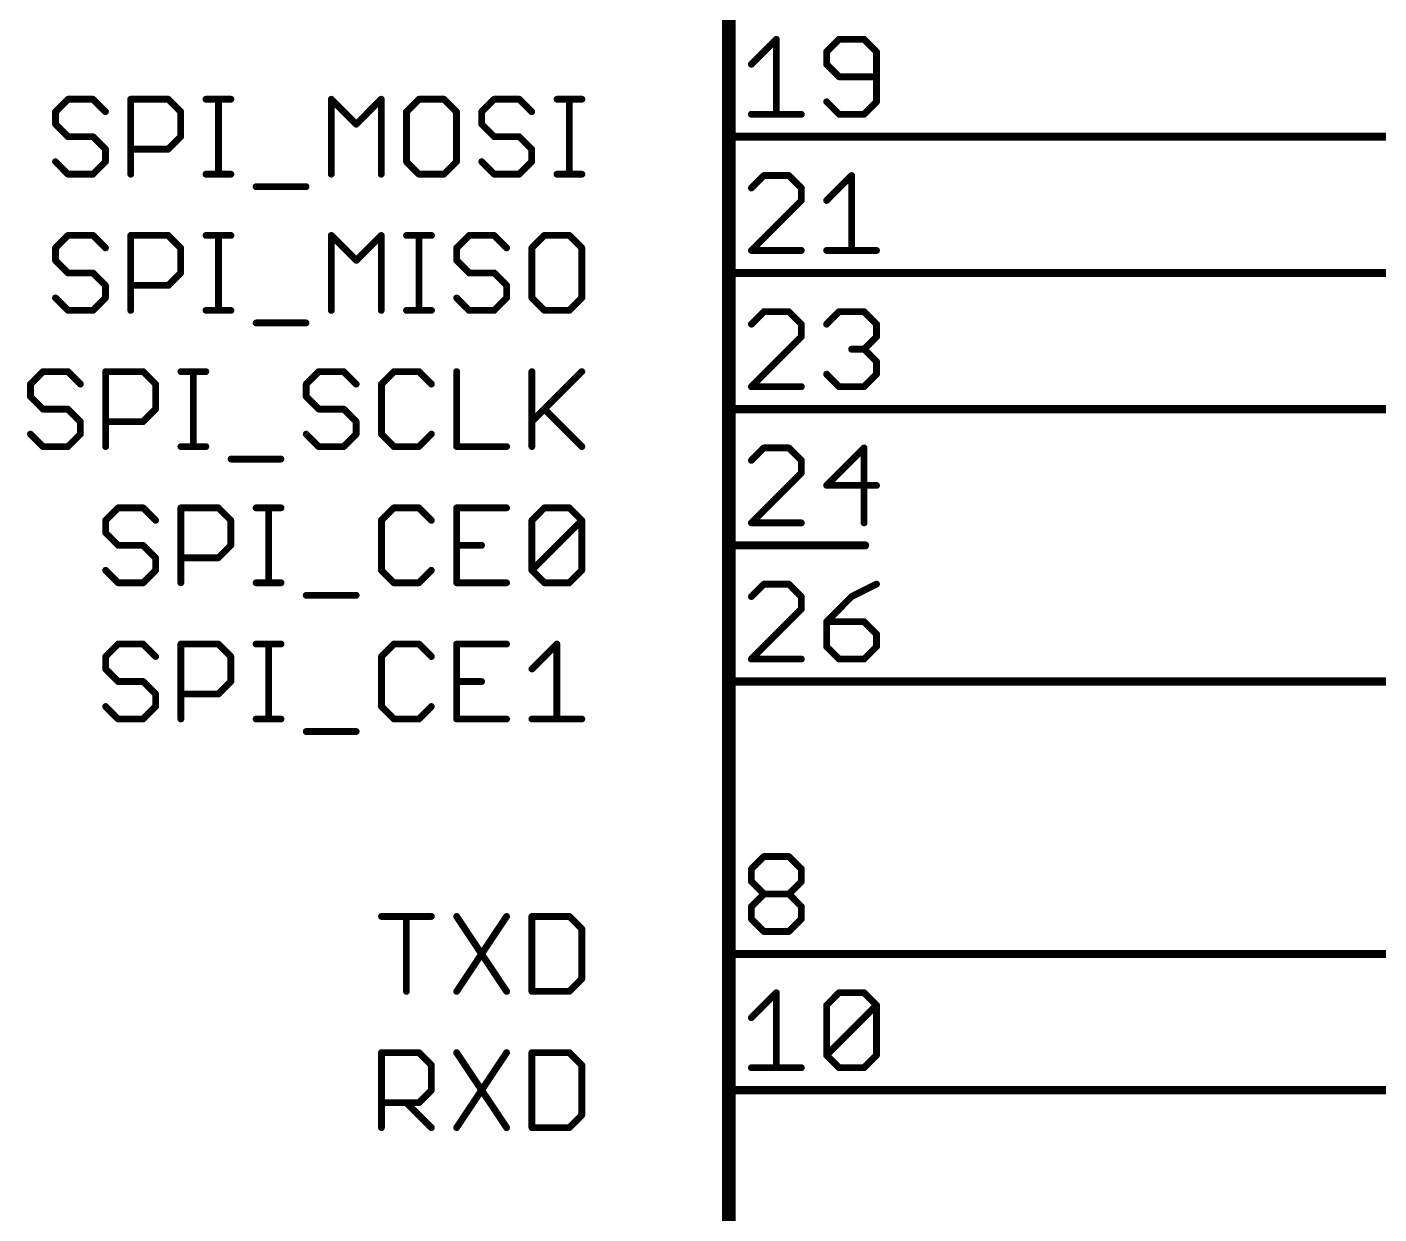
# Model space of a CAD drawing. Extents: x 2 to 137, y 1 to 177.
# Drawn here: x 73.26 to 98.49, y 134.85 to 156.99 of the extents above; entities that cross this region are included whole.
import ezdxf

# ---------------------------------------------------------------- set-up
doc = ezdxf.new("R2010")
doc.units = 0
for name, color, linetype in [('91', 94, 'CONTINUOUS'), ('94', 14, 'CONTINUOUS'), ('95', 250, 'CONTINUOUS')]:
    doc.layers.add(name, color=color, linetype=linetype)

msp = doc.modelspace()

# ---------------------------------------------------------------- linework, layer by layer
at = {"layer": '91', "const_width": 0.1524}
for points in [[(88.9, 154.94), (109.22, 154.94)], [(88.9, 152.4), (109.22, 152.4)], [(88.9, 149.86), (109.22, 149.86)], [(88.9, 144.78), (106.68, 144.78)], [(88.9, 139.7), (109.22, 139.7)], [(88.9, 137.16), (114.3, 137.16)]]:
    msp.add_lwpolyline(points, dxfattribs=at)
at = {"layer": '91', "const_width": 0.0762}
for points in [[(88.9, 154.9781, 1), (88.9, 154.9019)], [(88.9, 152.4381, 1), (88.9, 152.3619)], [(88.9, 149.8981, 1), (88.9, 149.8219)], [(88.9, 144.8181, 1), (88.9, 144.7419)], [(88.9, 139.7381, 1), (88.9, 139.6619)], [(88.9, 137.1981, 1), (88.9, 137.1219)]]:
    msp.add_lwpolyline(points, format="xyb", dxfattribs=at)
at = {"layer": '94'}
for points, const_width in [([(86.36, 165.1), (86.36, 101.6)], 0.254), ([(88.9, 154.94), (86.36, 154.94)], 0.1524), ([(88.9, 152.4), (86.36, 152.4)], 0.1524), ([(88.9, 149.86), (86.36, 149.86)], 0.1524), ([(88.9, 147.32), (86.36, 147.32)], 0.1524), ([(88.9, 144.78), (86.36, 144.78)], 0.1524), ([(88.9, 139.7), (86.36, 139.7)], 0.1524), ([(88.9, 137.16), (86.36, 137.16)], 0.1524)]:
    msp.add_lwpolyline(points, dxfattribs=dict(at, const_width=const_width))
at = {"layer": '94', "const_width": 0.0762}
for points in [[(86.36, 154.9781, 1), (86.36, 154.9019)], [(88.9, 154.9019, 1), (88.9, 154.9781)], [(86.36, 152.4381, 1), (86.36, 152.3619)], [(88.9, 152.3619, 1), (88.9, 152.4381)], [(86.36, 149.8981, 1), (86.36, 149.8219)], [(88.9, 149.8219, 1), (88.9, 149.8981)], [(86.36, 147.3581, 1), (86.36, 147.2819)], [(88.9, 147.2819, 1), (88.9, 147.3581)], [(86.36, 144.8181, 1), (86.36, 144.7419)], [(88.9, 144.7419, 1), (88.9, 144.8181)], [(86.36, 139.7381, 1), (86.36, 139.6619)], [(88.9, 139.6619, 1), (88.9, 139.7381)], [(86.36, 137.1981, 1), (86.36, 137.1219)], [(88.9, 137.1219, 1), (88.9, 137.1981)]]:
    msp.add_lwpolyline(points, format="xyb", dxfattribs=at)
at = {"layer": '95', "const_width": 0.127}
for points in [[(86.7791, 156.2912), (87.2452, 156.7573)], [(87.2452, 156.7573), (87.2452, 155.3591)], [(88.4154, 156.7573), (88.1824, 156.5243)], [(88.8815, 156.7573), (88.4154, 156.7573)], [(89.1145, 156.5243), (88.8815, 156.7573)], [(88.1824, 156.5243), (88.1824, 156.2912)], [(89.1145, 155.5921), (89.1145, 156.5243)], [(88.1824, 156.2912), (88.4154, 156.0582)], [(88.4154, 156.0582), (89.1145, 156.0582)], [(74.029, 155.6397), (73.796, 155.4067)], [(74.4951, 155.6397), (74.029, 155.6397)], [(74.7281, 155.4067), (74.4951, 155.6397)], [(75.1993, 154.2415), (75.1993, 155.6397)], [(75.1993, 155.6397), (75.8984, 155.6397)], [(75.8984, 155.6397), (76.1314, 155.4067)], [(76.6025, 155.6397), (77.0686, 155.6397)], [(76.8356, 154.2415), (76.8356, 155.6397)], [(78.9413, 154.2415), (78.9413, 155.6397)], [(78.9413, 155.6397), (79.4074, 155.1736)], [(79.4074, 155.1736), (79.8735, 155.6397)], [(79.8735, 155.6397), (79.8735, 154.2415)], [(80.5777, 155.6397), (80.3446, 155.4067)], [(81.0437, 155.6397), (80.5777, 155.6397)], [(81.2767, 155.4067), (81.0437, 155.6397)], [(81.9809, 155.6397), (81.7479, 155.4067)], [(82.447, 155.6397), (81.9809, 155.6397)], [(82.68, 155.4067), (82.447, 155.6397)], [(83.1512, 155.6397), (83.6172, 155.6397)], [(83.3842, 154.2415), (83.3842, 155.6397)], [(88.1824, 155.5921), (88.4154, 155.3591)], [(88.8815, 155.3591), (89.1145, 155.5921)], [(73.796, 155.4067), (73.796, 155.1736)], [(76.1314, 155.4067), (76.1314, 154.9406)], [(80.3446, 155.4067), (80.3446, 154.4745)], [(81.2767, 154.4745), (81.2767, 155.4067)], [(81.7479, 155.4067), (81.7479, 155.1736)], [(86.7791, 155.3591), (87.7112, 155.3591)], [(88.4154, 155.3591), (88.8815, 155.3591)], [(73.796, 155.1736), (74.029, 154.9406)], [(81.7479, 155.1736), (81.9809, 154.9406)], [(74.029, 154.9406), (74.4951, 154.9406)], [(74.4951, 154.9406), (74.7281, 154.7076)], [(76.1314, 154.9406), (75.8984, 154.7076)], [(81.9809, 154.9406), (82.447, 154.9406)], [(82.447, 154.9406), (82.68, 154.7076)], [(74.7281, 154.7076), (74.7281, 154.4745)], [(75.8984, 154.7076), (75.1993, 154.7076)], [(82.68, 154.7076), (82.68, 154.4745)], [(74.029, 154.2415), (73.796, 154.4745)], [(74.7281, 154.4745), (74.4951, 154.2415)], [(80.3446, 154.4745), (80.5777, 154.2415)], [(81.0437, 154.2415), (81.2767, 154.4745)], [(81.9809, 154.2415), (81.7479, 154.4745)], [(82.68, 154.4745), (82.447, 154.2415)], [(74.4951, 154.2415), (74.029, 154.2415)], [(76.6025, 154.2415), (77.0686, 154.2415)], [(80.5777, 154.2415), (81.0437, 154.2415)], [(82.447, 154.2415), (81.9809, 154.2415)], [(83.1512, 154.2415), (83.6172, 154.2415)], [(87.0121, 154.2173), (86.7791, 153.9843)], [(87.4782, 154.2173), (87.0121, 154.2173)], [(87.7112, 153.9843), (87.4782, 154.2173)], [(88.1824, 153.7512), (88.6484, 154.2173)], [(88.6484, 154.2173), (88.6484, 152.8191)], [(77.5381, 154.0085), (78.4702, 154.0085)], [(87.7112, 153.7512), (87.7112, 153.9843)], [(86.7791, 152.8191), (87.7112, 153.7512)], [(74.029, 153.0997), (73.796, 152.8667)], [(74.4951, 153.0997), (74.029, 153.0997)], [(74.7281, 152.8667), (74.4951, 153.0997)], [(75.1993, 151.7015), (75.1993, 153.0997)], [(75.1993, 153.0997), (75.8984, 153.0997)], [(75.8984, 153.0997), (76.1314, 152.8667)], [(76.6025, 153.0997), (77.0686, 153.0997)], [(76.8356, 151.7015), (76.8356, 153.0997)], [(78.9413, 151.7015), (78.9413, 153.0997)], [(78.9413, 153.0997), (79.4074, 152.6336)], [(79.4074, 152.6336), (79.8735, 153.0997)], [(79.8735, 153.0997), (79.8735, 151.7015)], [(80.3446, 153.0997), (80.8107, 153.0997)], [(80.5777, 151.7015), (80.5777, 153.0997)], [(81.5132, 153.0997), (81.2801, 152.8667)], [(81.9792, 153.0997), (81.5132, 153.0997)], [(82.2123, 152.8667), (81.9792, 153.0997)], [(82.9164, 153.0997), (82.6834, 152.8667)], [(83.3825, 153.0997), (82.9164, 153.0997)], [(83.6155, 152.8667), (83.3825, 153.0997)], [(73.796, 152.8667), (73.796, 152.6336)], [(76.1314, 152.8667), (76.1314, 152.4006)], [(81.2801, 152.8667), (81.2801, 152.6336)], [(82.6834, 152.8667), (82.6834, 151.9345)], [(83.6155, 151.9345), (83.6155, 152.8667)], [(87.7112, 152.8191), (86.7791, 152.8191)], [(88.1824, 152.8191), (89.1145, 152.8191)], [(73.796, 152.6336), (74.029, 152.4006)], [(81.2801, 152.6336), (81.5132, 152.4006)], [(74.029, 152.4006), (74.4951, 152.4006)], [(74.4951, 152.4006), (74.7281, 152.1676)], [(76.1314, 152.4006), (75.8984, 152.1676)], [(81.5132, 152.4006), (81.9792, 152.4006)], [(81.9792, 152.4006), (82.2123, 152.1676)], [(74.7281, 152.1676), (74.7281, 151.9345)], [(75.8984, 152.1676), (75.1993, 152.1676)], [(82.2123, 152.1676), (82.2123, 151.9345)], [(74.029, 151.7015), (73.796, 151.9345)], [(74.7281, 151.9345), (74.4951, 151.7015)], [(81.5132, 151.7015), (81.2801, 151.9345)], [(82.2123, 151.9345), (81.9792, 151.7015)], [(82.6834, 151.9345), (82.9164, 151.7015)], [(83.3825, 151.7015), (83.6155, 151.9345)], [(74.4951, 151.7015), (74.029, 151.7015)], [(76.6025, 151.7015), (77.0686, 151.7015)], [(80.3446, 151.7015), (80.8107, 151.7015)], [(81.9792, 151.7015), (81.5132, 151.7015)], [(82.9164, 151.7015), (83.3825, 151.7015)], [(87.0121, 151.6773), (86.7791, 151.4443)], [(87.4782, 151.6773), (87.0121, 151.6773)], [(87.7112, 151.4443), (87.4782, 151.6773)], [(88.1824, 151.4443), (88.4154, 151.6773)], [(88.4154, 151.6773), (88.8815, 151.6773)], [(88.8815, 151.6773), (89.1145, 151.4443)], [(77.5381, 151.4685), (78.4702, 151.4685)], [(87.7112, 151.2112), (87.7112, 151.4443)], [(89.1145, 151.4443), (89.1145, 151.2112)], [(86.7791, 150.2791), (87.7112, 151.2112)], [(89.1145, 151.2112), (88.8815, 150.9782)], [(88.8815, 150.9782), (88.6484, 150.9782)], [(88.8815, 150.9782), (89.1145, 150.7452)], [(73.5613, 150.5597), (73.3282, 150.3267)], [(74.0273, 150.5597), (73.5613, 150.5597)], [(74.2604, 150.3267), (74.0273, 150.5597)], [(74.7315, 149.1615), (74.7315, 150.5597)], [(74.7315, 150.5597), (75.4306, 150.5597)], [(75.4306, 150.5597), (75.6636, 150.3267)], [(76.1348, 150.5597), (76.6008, 150.5597)], [(76.3678, 149.1615), (76.3678, 150.5597)], [(78.7066, 150.5597), (78.4736, 150.3267)], [(79.1727, 150.5597), (78.7066, 150.5597)], [(79.4057, 150.3267), (79.1727, 150.5597)], [(80.1099, 150.5597), (79.8769, 150.3267)], [(80.576, 150.5597), (80.1099, 150.5597)], [(80.809, 150.3267), (80.576, 150.5597)], [(81.2801, 150.5597), (81.2801, 149.1615)], [(82.6834, 150.5597), (82.6834, 149.1615)], [(82.6834, 149.6276), (83.6155, 150.5597)], [(89.1145, 150.7452), (89.1145, 150.5121)], [(73.3282, 150.3267), (73.3282, 150.0936)], [(75.6636, 150.3267), (75.6636, 149.8606)], [(78.4736, 150.3267), (78.4736, 150.0936)], [(79.8769, 150.3267), (79.8769, 149.3945)], [(87.7112, 150.2791), (86.7791, 150.2791)], [(88.4154, 150.2791), (88.1824, 150.5121)], [(88.8815, 150.2791), (88.4154, 150.2791)], [(89.1145, 150.5121), (88.8815, 150.2791)], [(73.3282, 150.0936), (73.5613, 149.8606)], [(78.4736, 150.0936), (78.7066, 149.8606)], [(73.5613, 149.8606), (74.0273, 149.8606)], [(74.0273, 149.8606), (74.2604, 149.6276)], [(75.6636, 149.8606), (75.4306, 149.6276)], [(78.7066, 149.8606), (79.1727, 149.8606)], [(79.1727, 149.8606), (79.4057, 149.6276)], [(82.9164, 149.8606), (83.6155, 149.1615)], [(74.2604, 149.6276), (74.2604, 149.3945)], [(75.4306, 149.6276), (74.7315, 149.6276)], [(79.4057, 149.6276), (79.4057, 149.3945)], [(73.5613, 149.1615), (73.3282, 149.3945)], [(74.2604, 149.3945), (74.0273, 149.1615)], [(78.7066, 149.1615), (78.4736, 149.3945)], [(79.4057, 149.3945), (79.1727, 149.1615)], [(79.8769, 149.3945), (80.1099, 149.1615)], [(80.576, 149.1615), (80.809, 149.3945)], [(74.0273, 149.1615), (73.5613, 149.1615)], [(76.1348, 149.1615), (76.6008, 149.1615)], [(79.1727, 149.1615), (78.7066, 149.1615)], [(80.1099, 149.1615), (80.576, 149.1615)], [(81.2801, 149.1615), (82.2123, 149.1615)], [(87.0121, 149.1373), (86.7791, 148.9043)], [(87.4782, 149.1373), (87.0121, 149.1373)], [(87.7112, 148.9043), (87.4782, 149.1373)], [(88.8815, 149.1373), (88.1824, 148.4382)], [(88.8815, 147.7391), (88.8815, 149.1373)], [(77.0703, 148.9285), (78.0024, 148.9285)], [(87.7112, 148.6712), (87.7112, 148.9043)], [(86.7791, 147.7391), (87.7112, 148.6712)], [(88.1824, 148.4382), (89.1145, 148.4382)], [(74.9645, 148.0197), (74.7315, 147.7867)], [(75.4306, 148.0197), (74.9645, 148.0197)], [(75.6636, 147.7867), (75.4306, 148.0197)], [(76.1348, 146.6215), (76.1348, 148.0197)], [(76.1348, 148.0197), (76.8339, 148.0197)], [(76.8339, 148.0197), (77.0669, 147.7867)], [(77.5381, 148.0197), (78.0041, 148.0197)], [(77.7711, 146.6215), (77.7711, 148.0197)], [(80.1099, 148.0197), (79.8769, 147.7867)], [(80.576, 148.0197), (80.1099, 148.0197)], [(80.809, 147.7867), (80.576, 148.0197)], [(82.2123, 148.0197), (81.2801, 148.0197)], [(81.2801, 148.0197), (81.2801, 146.6215)], [(82.6834, 147.7867), (82.9164, 148.0197)], [(82.9164, 148.0197), (83.3825, 148.0197)], [(83.3825, 148.0197), (83.6155, 147.7867)], [(74.7315, 147.7867), (74.7315, 147.5536)], [(77.0669, 147.7867), (77.0669, 147.3206)], [(79.8769, 147.7867), (79.8769, 146.8545)], [(82.6834, 146.8545), (82.6834, 147.7867)], [(82.6834, 146.8545), (83.6155, 147.7867)], [(83.6155, 147.7867), (83.6155, 146.8545)], [(74.7315, 147.5536), (74.9645, 147.3206)], [(87.7112, 147.7391), (86.7791, 147.7391)], [(74.9645, 147.3206), (75.4306, 147.3206)], [(75.4306, 147.3206), (75.6636, 147.0876)], [(77.0669, 147.3206), (76.8339, 147.0876)], [(81.2801, 147.3206), (81.7462, 147.3206)], [(75.6636, 147.0876), (75.6636, 146.8545)], [(76.8339, 147.0876), (76.1348, 147.0876)], [(74.9645, 146.6215), (74.7315, 146.8545)], [(75.6636, 146.8545), (75.4306, 146.6215)], [(79.8769, 146.8545), (80.1099, 146.6215)], [(80.576, 146.6215), (80.809, 146.8545)], [(82.9164, 146.6215), (82.6834, 146.8545)], [(83.6155, 146.8545), (83.3825, 146.6215)], [(75.4306, 146.6215), (74.9645, 146.6215)], [(77.5381, 146.6215), (78.0041, 146.6215)], [(80.1099, 146.6215), (80.576, 146.6215)], [(81.2801, 146.6215), (82.2123, 146.6215)], [(83.3825, 146.6215), (82.9164, 146.6215)], [(87.0121, 146.5973), (86.7791, 146.3643)], [(87.4782, 146.5973), (87.0121, 146.5973)], [(87.7112, 146.3643), (87.4782, 146.5973)], [(89.1145, 146.5973), (88.6484, 146.3643)], [(78.4736, 146.3885), (79.4057, 146.3885)], [(87.7112, 146.1312), (87.7112, 146.3643)], [(88.6484, 146.3643), (88.1824, 145.8982)], [(86.7791, 145.1991), (87.7112, 146.1312)], [(88.1824, 145.8982), (88.1824, 145.4321)], [(88.8815, 145.8982), (88.1824, 145.8982)], [(89.1145, 145.6652), (88.8815, 145.8982)], [(74.9645, 145.4797), (74.7315, 145.2467)], [(75.4306, 145.4797), (74.9645, 145.4797)], [(75.6636, 145.2467), (75.4306, 145.4797)], [(76.1348, 144.0815), (76.1348, 145.4797)], [(76.1348, 145.4797), (76.8339, 145.4797)], [(76.8339, 145.4797), (77.0669, 145.2467)], [(77.5381, 145.4797), (78.0041, 145.4797)], [(77.7711, 144.0815), (77.7711, 145.4797)], [(80.1099, 145.4797), (79.8769, 145.2467)], [(80.576, 145.4797), (80.1099, 145.4797)], [(80.809, 145.2467), (80.576, 145.4797)], [(82.2123, 145.4797), (81.2801, 145.4797)], [(81.2801, 145.4797), (81.2801, 144.0815)], [(82.6834, 145.0136), (83.1495, 145.4797)], [(83.1495, 145.4797), (83.1495, 144.0815)], [(89.1145, 145.4321), (89.1145, 145.6652)], [(74.7315, 145.2467), (74.7315, 145.0136)], [(77.0669, 145.2467), (77.0669, 144.7806)], [(79.8769, 145.2467), (79.8769, 144.3145)], [(88.1824, 145.4321), (88.4154, 145.1991)], [(88.8815, 145.1991), (89.1145, 145.4321)], [(74.7315, 145.0136), (74.9645, 144.7806)], [(87.7112, 145.1991), (86.7791, 145.1991)], [(88.4154, 145.1991), (88.8815, 145.1991)], [(74.9645, 144.7806), (75.4306, 144.7806)], [(75.4306, 144.7806), (75.6636, 144.5476)], [(77.0669, 144.7806), (76.8339, 144.5476)], [(81.2801, 144.7806), (81.7462, 144.7806)], [(75.6636, 144.5476), (75.6636, 144.3145)], [(76.8339, 144.5476), (76.1348, 144.5476)], [(74.9645, 144.0815), (74.7315, 144.3145)], [(75.6636, 144.3145), (75.4306, 144.0815)], [(79.8769, 144.3145), (80.1099, 144.0815)], [(80.576, 144.0815), (80.809, 144.3145)], [(75.4306, 144.0815), (74.9645, 144.0815)], [(77.5381, 144.0815), (78.0041, 144.0815)], [(80.1099, 144.0815), (80.576, 144.0815)], [(81.2801, 144.0815), (82.2123, 144.0815)], [(82.6834, 144.0815), (83.6155, 144.0815)], [(78.4736, 143.8485), (79.4057, 143.8485)], [(86.7791, 141.2843), (87.0121, 141.5173)], [(87.0121, 141.5173), (87.4782, 141.5173)], [(87.4782, 141.5173), (87.7112, 141.2843)], [(86.7791, 141.0512), (86.7791, 141.2843)], [(87.7112, 141.2843), (87.7112, 141.0512)], [(87.0121, 140.8182), (86.7791, 141.0512)], [(87.7112, 141.0512), (87.4782, 140.8182)], [(86.7791, 140.5852), (87.0121, 140.8182)], [(87.0121, 140.8182), (87.4782, 140.8182)], [(87.4782, 140.8182), (87.7112, 140.5852)], [(86.7791, 140.3521), (86.7791, 140.5852)], [(87.7112, 140.5852), (87.7112, 140.3521)], [(79.8769, 140.3997), (80.809, 140.3997)], [(80.3429, 139.0015), (80.3429, 140.3997)], [(81.2801, 140.3997), (82.2123, 139.0015)], [(82.2123, 140.3997), (81.2801, 139.0015)], [(82.6834, 140.3997), (82.6834, 139.0015)], [(83.3825, 140.3997), (82.6834, 140.3997)], [(83.6155, 140.1667), (83.3825, 140.3997)], [(87.0121, 140.1191), (86.7791, 140.3521)], [(87.7112, 140.3521), (87.4782, 140.1191)], [(83.6155, 139.2345), (83.6155, 140.1667)], [(87.4782, 140.1191), (87.0121, 140.1191)], [(83.3825, 139.0015), (83.6155, 139.2345)], [(82.6834, 139.0015), (83.3825, 139.0015)], [(86.7791, 138.5112), (87.2452, 138.9773)], [(87.2452, 138.9773), (87.2452, 137.5791)], [(88.1824, 138.7443), (88.4154, 138.9773)], [(88.4154, 138.9773), (88.8815, 138.9773)], [(88.8815, 138.9773), (89.1145, 138.7443)], [(88.1824, 137.8121), (88.1824, 138.7443)], [(88.1824, 137.8121), (89.1145, 138.7443)], [(89.1145, 138.7443), (89.1145, 137.8121)], [(79.8769, 136.4615), (79.8769, 137.8597)], [(79.8769, 137.8597), (80.576, 137.8597)], [(80.576, 137.8597), (80.809, 137.6267)], [(81.2801, 137.8597), (82.2123, 136.4615)], [(82.2123, 137.8597), (81.2801, 136.4615)], [(82.6834, 137.8597), (82.6834, 136.4615)], [(83.3825, 137.8597), (82.6834, 137.8597)], [(83.6155, 137.6267), (83.3825, 137.8597)], [(88.4154, 137.5791), (88.1824, 137.8121)], [(89.1145, 137.8121), (88.8815, 137.5791)], [(80.809, 137.6267), (80.809, 137.1606)], [(83.6155, 136.6945), (83.6155, 137.6267)], [(86.7791, 137.5791), (87.7112, 137.5791)], [(88.8815, 137.5791), (88.4154, 137.5791)], [(80.809, 137.1606), (80.576, 136.9276)], [(80.576, 136.9276), (79.8769, 136.9276)], [(80.3429, 136.9276), (80.809, 136.4615)], [(83.3825, 136.4615), (83.6155, 136.6945)], [(82.6834, 136.4615), (83.3825, 136.4615)]]:
    msp.add_lwpolyline(points, dxfattribs=at)
at = {"layer": '95', "const_width": 0.0635}
for points in [[(87.2769, 156.7573, 1), (87.2134, 156.7573)], [(87.2676, 156.7348, 1), (87.2227, 156.7797)], [(88.4154, 156.789, 1), (88.4154, 156.7255)], [(88.4379, 156.7348, 1), (88.393, 156.7797)], [(88.9039, 156.7797, 1), (88.859, 156.7348)], [(88.8815, 156.7255, 1), (88.8815, 156.789)], [(88.2141, 156.5243, 1), (88.1506, 156.5243)], [(88.1599, 156.5467, 1), (88.2048, 156.5018)], [(89.1463, 156.5243, 1), (89.0828, 156.5243)], [(89.0921, 156.5018, 1), (89.137, 156.5467)], [(86.7566, 156.3137, 1), (86.8016, 156.2688)], [(88.1506, 156.2912, 1), (88.2141, 156.2912)], [(88.2048, 156.3137, 1), (88.1599, 156.2688)], [(88.4154, 156.0899, 1), (88.4154, 156.0264)], [(88.393, 156.0357, 1), (88.4379, 156.0806)], [(89.1145, 156.0264, 1), (89.1145, 156.0899)], [(74.029, 155.6714, 1), (74.029, 155.6079)], [(74.0515, 155.6172, 1), (74.0066, 155.6621)], [(74.5175, 155.6621, 1), (74.4726, 155.6172)], [(74.4951, 155.6079, 1), (74.4951, 155.6714)], [(75.231, 155.6397, 1), (75.1675, 155.6397)], [(75.1993, 155.6714, 1), (75.1993, 155.6079)], [(75.9208, 155.6621, 1), (75.8759, 155.6172)], [(75.8984, 155.6079, 1), (75.8984, 155.6714)], [(76.6025, 155.6714, 1), (76.6025, 155.6079)], [(76.8673, 155.6397, 1), (76.8038, 155.6397)], [(77.0686, 155.6079, 1), (77.0686, 155.6714)], [(78.9731, 155.6397, 1), (78.9096, 155.6397)], [(78.9638, 155.6621, 1), (78.9189, 155.6172)], [(79.9052, 155.6397, 1), (79.8417, 155.6397)], [(79.8959, 155.6172, 1), (79.851, 155.6621)], [(80.5777, 155.6714, 1), (80.5777, 155.6079)], [(80.6001, 155.6172, 1), (80.5552, 155.6621)], [(81.0662, 155.6621, 1), (81.0213, 155.6172)], [(81.0437, 155.6079, 1), (81.0437, 155.6714)], [(81.9809, 155.6714, 1), (81.9809, 155.6079)], [(82.0034, 155.6172, 1), (81.9585, 155.6621)], [(82.4694, 155.6621, 1), (82.4245, 155.6172)], [(82.447, 155.6079, 1), (82.447, 155.6714)], [(83.1512, 155.6714, 1), (83.1512, 155.6079)], [(83.416, 155.6397, 1), (83.3525, 155.6397)], [(83.6172, 155.6079, 1), (83.6172, 155.6714)], [(88.2048, 155.6146, 1), (88.1599, 155.5697)], [(89.137, 155.5697, 1), (89.0921, 155.6146)], [(73.8277, 155.4067, 1), (73.7642, 155.4067)], [(73.7735, 155.4291, 1), (73.8184, 155.3842)], [(74.7057, 155.3842, 1), (74.7506, 155.4291)], [(76.1631, 155.4067, 1), (76.0996, 155.4067)], [(76.1089, 155.3842, 1), (76.1538, 155.4291)], [(80.3764, 155.4067, 1), (80.3129, 155.4067)], [(80.3222, 155.4291, 1), (80.3671, 155.3842)], [(81.3085, 155.4067, 1), (81.245, 155.4067)], [(81.2543, 155.3842, 1), (81.2992, 155.4291)], [(81.7796, 155.4067, 1), (81.7161, 155.4067)], [(81.7254, 155.4291, 1), (81.7703, 155.3842)], [(82.6576, 155.3842, 1), (82.7025, 155.4291)], [(86.7791, 155.3909, 1), (86.7791, 155.3274)], [(87.2134, 155.3591, 1), (87.2769, 155.3591)], [(87.7112, 155.3274, 1), (87.7112, 155.3909)], [(88.4154, 155.3909, 1), (88.4154, 155.3274)], [(88.393, 155.3366, 1), (88.4379, 155.3816)], [(88.859, 155.3816, 1), (88.9039, 155.3366)], [(88.8815, 155.3274, 1), (88.8815, 155.3909)], [(89.0828, 155.5921, 1), (89.1463, 155.5921)], [(73.8184, 155.1961, 1), (73.7735, 155.1512)], [(73.7642, 155.1736, 1), (73.8277, 155.1736)], [(79.385, 155.1961, 1), (79.4299, 155.1512)], [(79.385, 155.1512, 1), (79.4299, 155.1961)], [(81.7161, 155.1736, 1), (81.7796, 155.1736)], [(81.7703, 155.1961, 1), (81.7254, 155.1512)], [(74.029, 154.9723, 1), (74.029, 154.9088)], [(74.0066, 154.9181, 1), (74.0515, 154.963)], [(74.5175, 154.963, 1), (74.4726, 154.9181)], [(74.4951, 154.9088, 1), (74.4951, 154.9723)], [(76.0996, 154.9406, 1), (76.1631, 154.9406)], [(76.1538, 154.9181, 1), (76.1089, 154.963)], [(81.9809, 154.9723, 1), (81.9809, 154.9088)], [(81.9585, 154.9181, 1), (82.0034, 154.963)], [(82.4694, 154.963, 1), (82.4245, 154.9181)], [(82.447, 154.9088, 1), (82.447, 154.9723)], [(74.7599, 154.7076, 1), (74.6964, 154.7076)], [(74.7057, 154.6851, 1), (74.7506, 154.73)], [(75.1993, 154.7393, 1), (75.1993, 154.6758)], [(75.8759, 154.73, 1), (75.9208, 154.6851)], [(75.8984, 154.6758, 1), (75.8984, 154.7393)], [(82.7118, 154.7076, 1), (82.6483, 154.7076)], [(82.6576, 154.6851, 1), (82.7025, 154.73)], [(73.8184, 154.497, 1), (73.7735, 154.4521)], [(74.6964, 154.4745, 1), (74.7599, 154.4745)], [(74.7506, 154.4521, 1), (74.7057, 154.497)], [(80.3129, 154.4745, 1), (80.3764, 154.4745)], [(80.3671, 154.497, 1), (80.3222, 154.4521)], [(81.245, 154.4745, 1), (81.3085, 154.4745)], [(81.2992, 154.4521, 1), (81.2543, 154.497)], [(81.7703, 154.497, 1), (81.7254, 154.4521)], [(82.6483, 154.4745, 1), (82.7118, 154.4745)], [(82.7025, 154.4521, 1), (82.6576, 154.497)], [(74.029, 154.2732, 1), (74.029, 154.2098)], [(74.0066, 154.219, 1), (74.0515, 154.264)], [(74.4726, 154.264, 1), (74.5175, 154.219)], [(74.4951, 154.2098, 1), (74.4951, 154.2732)], [(75.1675, 154.2415, 1), (75.231, 154.2415)], [(76.6025, 154.2732, 1), (76.6025, 154.2098)], [(76.8038, 154.2415, 1), (76.8673, 154.2415)], [(77.0686, 154.2098, 1), (77.0686, 154.2732)], [(78.9096, 154.2415, 1), (78.9731, 154.2415)], [(79.8417, 154.2415, 1), (79.9052, 154.2415)], [(80.5777, 154.2732, 1), (80.5777, 154.2098)], [(80.5552, 154.219, 1), (80.6001, 154.264)], [(81.0213, 154.264, 1), (81.0662, 154.219)], [(81.0437, 154.2098, 1), (81.0437, 154.2732)], [(81.9809, 154.2732, 1), (81.9809, 154.2098)], [(81.9585, 154.219, 1), (82.0034, 154.264)], [(82.4245, 154.264, 1), (82.4694, 154.219)], [(82.447, 154.2098, 1), (82.447, 154.2732)], [(83.1512, 154.2732, 1), (83.1512, 154.2098)], [(83.3525, 154.2415, 1), (83.416, 154.2415)], [(83.6172, 154.2098, 1), (83.6172, 154.2732)], [(87.0121, 154.249, 1), (87.0121, 154.1855)], [(87.0346, 154.1948, 1), (86.9897, 154.2397)], [(87.5006, 154.2397, 1), (87.4557, 154.1948)], [(87.4782, 154.1855, 1), (87.4782, 154.249)], [(88.6802, 154.2173, 1), (88.6167, 154.2173)], [(88.6709, 154.1948, 1), (88.626, 154.2397)], [(77.5381, 154.0402, 1), (77.5381, 153.9767)], [(78.4702, 153.9767, 1), (78.4702, 154.0402)], [(86.7566, 154.0067, 1), (86.8016, 153.9618)], [(87.743, 153.9843, 1), (87.6795, 153.9843)], [(87.6888, 153.9618, 1), (87.7337, 154.0067)], [(87.6795, 153.7512, 1), (87.743, 153.7512)], [(87.7337, 153.7288, 1), (87.6888, 153.7737)], [(88.1599, 153.7737, 1), (88.2048, 153.7288)], [(74.029, 153.1314, 1), (74.029, 153.0679)], [(74.0515, 153.0772, 1), (74.0066, 153.1221)], [(74.5175, 153.1221, 1), (74.4726, 153.0772)], [(74.4951, 153.0679, 1), (74.4951, 153.1314)], [(75.231, 153.0997, 1), (75.1675, 153.0997)], [(75.1993, 153.1314, 1), (75.1993, 153.0679)], [(75.9208, 153.1221, 1), (75.8759, 153.0772)], [(75.8984, 153.0679, 1), (75.8984, 153.1314)], [(76.6025, 153.1314, 1), (76.6025, 153.0679)], [(76.8673, 153.0997, 1), (76.8038, 153.0997)], [(77.0686, 153.0679, 1), (77.0686, 153.1314)], [(78.9731, 153.0997, 1), (78.9096, 153.0997)], [(78.9638, 153.1221, 1), (78.9189, 153.0772)], [(79.9052, 153.0997, 1), (79.8417, 153.0997)], [(79.8959, 153.0772, 1), (79.851, 153.1221)], [(80.3446, 153.1314, 1), (80.3446, 153.0679)], [(80.6094, 153.0997, 1), (80.5459, 153.0997)], [(80.8107, 153.0679, 1), (80.8107, 153.1314)], [(81.5132, 153.1314, 1), (81.5132, 153.0679)], [(81.5356, 153.0772, 1), (81.4907, 153.1221)], [(82.0017, 153.1221, 1), (81.9568, 153.0772)], [(81.9792, 153.0679, 1), (81.9792, 153.1314)], [(82.9164, 153.1314, 1), (82.9164, 153.0679)], [(82.9389, 153.0772, 1), (82.894, 153.1221)], [(83.405, 153.1221, 1), (83.3601, 153.0772)], [(83.3825, 153.0679, 1), (83.3825, 153.1314)], [(73.8277, 152.8667, 1), (73.7642, 152.8667)], [(73.7735, 152.8891, 1), (73.8184, 152.8442)], [(74.7057, 152.8442, 1), (74.7506, 152.8891)], [(76.1631, 152.8667, 1), (76.0996, 152.8667)], [(76.1089, 152.8442, 1), (76.1538, 152.8891)], [(81.3119, 152.8667, 1), (81.2484, 152.8667)], [(81.2577, 152.8891, 1), (81.3026, 152.8442)], [(82.1898, 152.8442, 1), (82.2347, 152.8891)], [(82.7152, 152.8667, 1), (82.6517, 152.8667)], [(82.661, 152.8891, 1), (82.7059, 152.8442)], [(83.6473, 152.8667, 1), (83.5838, 152.8667)], [(83.5931, 152.8442, 1), (83.638, 152.8891)], [(86.7566, 152.8416, 1), (86.8016, 152.7966)], [(86.7791, 152.8509, 1), (86.7791, 152.7874)], [(87.7112, 152.7874, 1), (87.7112, 152.8509)], [(88.1824, 152.8509, 1), (88.1824, 152.7874)], [(89.1145, 152.7874, 1), (89.1145, 152.8509)], [(73.8184, 152.6561, 1), (73.7735, 152.6112)], [(73.7642, 152.6336, 1), (73.8277, 152.6336)], [(79.385, 152.6561, 1), (79.4299, 152.6112)], [(79.385, 152.6112, 1), (79.4299, 152.6561)], [(81.3026, 152.6561, 1), (81.2577, 152.6112)], [(81.2484, 152.6336, 1), (81.3119, 152.6336)], [(88.6167, 152.8191, 1), (88.6802, 152.8191)], [(74.029, 152.4323, 1), (74.029, 152.3688)], [(74.0066, 152.3781, 1), (74.0515, 152.423)], [(74.5175, 152.423, 1), (74.4726, 152.3781)], [(74.4951, 152.3688, 1), (74.4951, 152.4323)], [(76.0996, 152.4006, 1), (76.1631, 152.4006)], [(76.1538, 152.3781, 1), (76.1089, 152.423)], [(81.5132, 152.4323, 1), (81.5132, 152.3688)], [(81.4907, 152.3781, 1), (81.5356, 152.423)], [(82.0017, 152.423, 1), (81.9568, 152.3781)], [(81.9792, 152.3688, 1), (81.9792, 152.4323)], [(74.7599, 152.1676, 1), (74.6964, 152.1676)], [(74.7057, 152.1451, 1), (74.7506, 152.19)], [(75.1993, 152.1993, 1), (75.1993, 152.1358)], [(75.8759, 152.19, 1), (75.9208, 152.1451)], [(75.8984, 152.1358, 1), (75.8984, 152.1993)], [(82.244, 152.1676, 1), (82.1805, 152.1676)], [(82.1898, 152.1451, 1), (82.2347, 152.19)], [(73.8184, 151.957, 1), (73.7735, 151.9121)], [(74.6964, 151.9345, 1), (74.7599, 151.9345)], [(74.7506, 151.9121, 1), (74.7057, 151.957)], [(81.3026, 151.957, 1), (81.2577, 151.9121)], [(82.1805, 151.9345, 1), (82.244, 151.9345)], [(82.2347, 151.9121, 1), (82.1898, 151.957)], [(82.7059, 151.957, 1), (82.661, 151.9121)], [(82.6517, 151.9345, 1), (82.7152, 151.9345)], [(83.5838, 151.9345, 1), (83.6473, 151.9345)], [(83.638, 151.9121, 1), (83.5931, 151.957)], [(74.029, 151.7332, 1), (74.029, 151.6698)], [(74.0066, 151.679, 1), (74.0515, 151.724)], [(74.4726, 151.724, 1), (74.5175, 151.679)], [(74.4951, 151.6698, 1), (74.4951, 151.7332)], [(75.1675, 151.7015, 1), (75.231, 151.7015)], [(76.6025, 151.7332, 1), (76.6025, 151.6698)], [(76.8038, 151.7015, 1), (76.8673, 151.7015)], [(77.0686, 151.6698, 1), (77.0686, 151.7332)], [(78.9096, 151.7015, 1), (78.9731, 151.7015)], [(79.8417, 151.7015, 1), (79.9052, 151.7015)], [(80.3446, 151.7332, 1), (80.3446, 151.6698)], [(80.5459, 151.7015, 1), (80.6094, 151.7015)], [(80.8107, 151.6698, 1), (80.8107, 151.7332)], [(81.5132, 151.7332, 1), (81.5132, 151.6698)], [(81.4907, 151.679, 1), (81.5356, 151.724)], [(81.9568, 151.724, 1), (82.0017, 151.679)], [(81.9792, 151.6698, 1), (81.9792, 151.7332)], [(82.9164, 151.7332, 1), (82.9164, 151.6698)], [(82.894, 151.679, 1), (82.9389, 151.724)], [(83.3601, 151.724, 1), (83.405, 151.679)], [(83.3825, 151.6698, 1), (83.3825, 151.7332)], [(87.0121, 151.709, 1), (87.0121, 151.6455)], [(87.0346, 151.6548, 1), (86.9897, 151.6997)], [(87.5006, 151.6997, 1), (87.4557, 151.6548)], [(87.4782, 151.6455, 1), (87.4782, 151.709)], [(88.4154, 151.709, 1), (88.4154, 151.6455)], [(88.4379, 151.6548, 1), (88.393, 151.6997)], [(88.9039, 151.6997, 1), (88.859, 151.6548)], [(88.8815, 151.6455, 1), (88.8815, 151.709)], [(77.5381, 151.5002, 1), (77.5381, 151.4367)], [(78.4702, 151.4367, 1), (78.4702, 151.5002)], [(86.7566, 151.4667, 1), (86.8016, 151.4218)], [(87.743, 151.4443, 1), (87.6795, 151.4443)], [(87.6888, 151.4218, 1), (87.7337, 151.4667)], [(88.1599, 151.4667, 1), (88.2048, 151.4218)], [(89.1463, 151.4443, 1), (89.0828, 151.4443)], [(89.0921, 151.4218, 1), (89.137, 151.4667)], [(87.6795, 151.2112, 1), (87.743, 151.2112)], [(87.7337, 151.1888, 1), (87.6888, 151.2337)], [(89.0828, 151.2112, 1), (89.1463, 151.2112)], [(89.137, 151.1888, 1), (89.0921, 151.2337)], [(88.6484, 151.0099, 1), (88.6484, 150.9464)], [(88.9039, 151.0006, 1), (88.859, 150.9557)], [(88.859, 151.0006, 1), (88.9039, 150.9557)], [(88.8815, 150.9464, 1), (88.8815, 151.0099)], [(73.5613, 150.5914, 1), (73.5613, 150.5279)], [(73.5837, 150.5372, 1), (73.5388, 150.5821)], [(74.0498, 150.5821, 1), (74.0049, 150.5372)], [(74.0273, 150.5279, 1), (74.0273, 150.5914)], [(74.7633, 150.5597, 1), (74.6998, 150.5597)], [(74.7315, 150.5914, 1), (74.7315, 150.5279)], [(75.4531, 150.5821, 1), (75.4081, 150.5372)], [(75.4306, 150.5279, 1), (75.4306, 150.5914)], [(76.1348, 150.5914, 1), (76.1348, 150.5279)], [(76.3996, 150.5597, 1), (76.3361, 150.5597)], [(76.6008, 150.5279, 1), (76.6008, 150.5914)], [(78.7066, 150.5914, 1), (78.7066, 150.5279)], [(78.7291, 150.5372, 1), (78.6842, 150.5821)], [(79.1951, 150.5821, 1), (79.1502, 150.5372)], [(79.1727, 150.5279, 1), (79.1727, 150.5914)], [(80.1099, 150.5914, 1), (80.1099, 150.5279)], [(80.1323, 150.5372, 1), (80.0874, 150.5821)], [(80.5984, 150.5821, 1), (80.5535, 150.5372)], [(80.576, 150.5279, 1), (80.576, 150.5914)], [(81.3119, 150.5597, 1), (81.2484, 150.5597)], [(82.7152, 150.5597, 1), (82.6517, 150.5597)], [(83.638, 150.5372, 1), (83.5931, 150.5821)], [(89.1463, 150.7452, 1), (89.0828, 150.7452)], [(89.0921, 150.7227, 1), (89.137, 150.7676)], [(73.36, 150.3267, 1), (73.2965, 150.3267)], [(73.3058, 150.3491, 1), (73.3507, 150.3042)], [(74.2379, 150.3042, 1), (74.2828, 150.3491)], [(75.6954, 150.3267, 1), (75.6319, 150.3267)], [(75.6412, 150.3042, 1), (75.6861, 150.3491)], [(78.5053, 150.3267, 1), (78.4418, 150.3267)], [(78.4511, 150.3491, 1), (78.496, 150.3042)], [(79.3833, 150.3042, 1), (79.4282, 150.3491)], [(79.9086, 150.3267, 1), (79.8451, 150.3267)], [(79.8544, 150.3491, 1), (79.8993, 150.3042)], [(80.7865, 150.3042, 1), (80.8314, 150.3491)], [(86.7566, 150.3016, 1), (86.8016, 150.2566)], [(86.7791, 150.3108, 1), (86.7791, 150.2474)], [(87.7112, 150.2474, 1), (87.7112, 150.3108)], [(88.2048, 150.5346, 1), (88.1599, 150.4897)], [(88.4154, 150.3108, 1), (88.4154, 150.2474)], [(88.393, 150.2566, 1), (88.4379, 150.3016)], [(88.859, 150.3016, 1), (88.9039, 150.2566)], [(88.8815, 150.2474, 1), (88.8815, 150.3108)], [(89.0828, 150.5121, 1), (89.1463, 150.5121)], [(89.137, 150.4897, 1), (89.0921, 150.5346)], [(73.2965, 150.0936, 1), (73.36, 150.0936)], [(73.3507, 150.1161, 1), (73.3058, 150.0712)], [(78.4418, 150.0936, 1), (78.5053, 150.0936)], [(78.496, 150.1161, 1), (78.4511, 150.0712)], [(73.5613, 149.8923, 1), (73.5613, 149.8288)], [(73.5388, 149.8381, 1), (73.5837, 149.883)], [(74.0498, 149.883, 1), (74.0049, 149.8381)], [(74.0273, 149.8288, 1), (74.0273, 149.8923)], [(75.6319, 149.8606, 1), (75.6954, 149.8606)], [(75.6861, 149.8381, 1), (75.6412, 149.883)], [(78.7066, 149.8923, 1), (78.7066, 149.8288)], [(78.6842, 149.8381, 1), (78.7291, 149.883)], [(79.1951, 149.883, 1), (79.1502, 149.8381)], [(79.1727, 149.8288, 1), (79.1727, 149.8923)], [(82.9389, 149.883, 1), (82.894, 149.8381)], [(74.2921, 149.6276, 1), (74.2286, 149.6276)], [(74.2379, 149.6051, 1), (74.2828, 149.65)], [(74.7315, 149.6593, 1), (74.7315, 149.5958)], [(75.4081, 149.65, 1), (75.4531, 149.6051)], [(75.4306, 149.5958, 1), (75.4306, 149.6593)], [(79.4375, 149.6276, 1), (79.374, 149.6276)], [(79.3833, 149.6051, 1), (79.4282, 149.65)], [(82.661, 149.65, 1), (82.7059, 149.6051)], [(73.3507, 149.417, 1), (73.3058, 149.3721)], [(74.2286, 149.3945, 1), (74.2921, 149.3945)], [(74.2828, 149.3721, 1), (74.2379, 149.417)], [(78.496, 149.417, 1), (78.4511, 149.3721)], [(79.374, 149.3945, 1), (79.4375, 149.3945)], [(79.4282, 149.3721, 1), (79.3833, 149.417)], [(79.8451, 149.3945, 1), (79.9086, 149.3945)], [(79.8993, 149.417, 1), (79.8544, 149.3721)], [(80.8314, 149.3721, 1), (80.7865, 149.417)], [(73.5613, 149.1933, 1), (73.5613, 149.1298)], [(73.5388, 149.139, 1), (73.5837, 149.184)], [(74.0049, 149.184, 1), (74.0498, 149.139)], [(74.0273, 149.1298, 1), (74.0273, 149.1933)], [(74.6998, 149.1615, 1), (74.7633, 149.1615)], [(76.1348, 149.1933, 1), (76.1348, 149.1298)], [(76.3361, 149.1615, 1), (76.3996, 149.1615)], [(76.6008, 149.1298, 1), (76.6008, 149.1933)], [(78.7066, 149.1933, 1), (78.7066, 149.1298)], [(78.6842, 149.139, 1), (78.7291, 149.184)], [(79.1502, 149.184, 1), (79.1951, 149.139)], [(79.1727, 149.1298, 1), (79.1727, 149.1933)], [(80.1099, 149.1933, 1), (80.1099, 149.1298)], [(80.0874, 149.139, 1), (80.1323, 149.184)], [(80.5535, 149.184, 1), (80.5984, 149.139)], [(80.576, 149.1298, 1), (80.576, 149.1933)], [(81.2801, 149.1933, 1), (81.2801, 149.1298)], [(81.2484, 149.1615, 1), (81.3119, 149.1615)], [(82.2123, 149.1298, 1), (82.2123, 149.1933)], [(82.6517, 149.1615, 1), (82.7152, 149.1615)], [(83.5931, 149.139, 1), (83.638, 149.184)], [(87.0121, 149.169, 1), (87.0121, 149.1055)], [(87.0346, 149.1148, 1), (86.9897, 149.1597)], [(87.5006, 149.1597, 1), (87.4557, 149.1148)], [(87.4782, 149.1055, 1), (87.4782, 149.169)], [(88.9132, 149.1373, 1), (88.8497, 149.1373)], [(88.9039, 149.1148, 1), (88.859, 149.1597)], [(77.0703, 148.9602, 1), (77.0703, 148.8967)], [(78.0024, 148.8967, 1), (78.0024, 148.9602)], [(86.7566, 148.9267, 1), (86.8016, 148.8818)], [(87.743, 148.9043, 1), (87.6795, 148.9043)], [(87.6888, 148.8818, 1), (87.7337, 148.9267)], [(87.6795, 148.6712, 1), (87.743, 148.6712)], [(87.7337, 148.6488, 1), (87.6888, 148.6937)], [(88.1824, 148.4699, 1), (88.1824, 148.4064)], [(88.1599, 148.4606, 1), (88.2048, 148.4157)], [(89.1145, 148.4064, 1), (89.1145, 148.4699)], [(74.9645, 148.0514, 1), (74.9645, 147.9879)], [(74.987, 147.9972, 1), (74.9421, 148.0421)], [(75.4531, 148.0421, 1), (75.4082, 147.9972)], [(75.4306, 147.9879, 1), (75.4306, 148.0514)], [(76.1665, 148.0197, 1), (76.103, 148.0197)], [(76.1348, 148.0514, 1), (76.1348, 147.9879)], [(76.8563, 148.0421, 1), (76.8114, 147.9972)], [(76.8339, 147.9879, 1), (76.8339, 148.0514)], [(77.5381, 148.0514, 1), (77.5381, 147.9879)], [(77.8028, 148.0197, 1), (77.7393, 148.0197)], [(78.0041, 147.9879, 1), (78.0041, 148.0514)], [(80.1099, 148.0514, 1), (80.1099, 147.9879)], [(80.1323, 147.9972, 1), (80.0874, 148.0421)], [(80.5984, 148.0421, 1), (80.5535, 147.9972)], [(80.576, 147.9879, 1), (80.576, 148.0514)], [(81.2801, 148.0514, 1), (81.2801, 147.9879)], [(81.3119, 148.0197, 1), (81.2484, 148.0197)], [(82.2123, 147.9879, 1), (82.2123, 148.0514)], [(82.9164, 148.0514, 1), (82.9164, 147.9879)], [(82.9389, 147.9972, 1), (82.894, 148.0421)], [(83.405, 148.0421, 1), (83.3601, 147.9972)], [(83.3825, 147.9879, 1), (83.3825, 148.0514)], [(74.7633, 147.7867, 1), (74.6998, 147.7867)], [(74.7091, 147.8091, 1), (74.754, 147.7642)], [(75.6412, 147.7642, 1), (75.6861, 147.8091)], [(77.0987, 147.7867, 1), (77.0352, 147.7867)], [(77.0445, 147.7642, 1), (77.0894, 147.8091)], [(79.9086, 147.7867, 1), (79.8451, 147.7867)], [(79.8544, 147.8091, 1), (79.8993, 147.7642)], [(80.7865, 147.7642, 1), (80.8314, 147.8091)], [(82.7152, 147.7867, 1), (82.6517, 147.7867)], [(82.661, 147.8091, 1), (82.7059, 147.7642)], [(83.6473, 147.7867, 1), (83.5838, 147.7867)], [(83.638, 147.7642, 1), (83.5931, 147.8091)], [(83.5931, 147.7642, 1), (83.638, 147.8091)], [(74.6998, 147.5536, 1), (74.7633, 147.5536)], [(74.754, 147.5761, 1), (74.7091, 147.5312)], [(86.7566, 147.7616, 1), (86.8016, 147.7166)], [(86.7791, 147.7708, 1), (86.7791, 147.7074)], [(87.7112, 147.7074, 1), (87.7112, 147.7708)], [(88.8497, 147.7391, 1), (88.9132, 147.7391)], [(74.9645, 147.3523, 1), (74.9645, 147.2888)], [(74.9421, 147.2981, 1), (74.987, 147.343)], [(75.4531, 147.343, 1), (75.4082, 147.2981)], [(75.4306, 147.2888, 1), (75.4306, 147.3523)], [(77.0352, 147.3206, 1), (77.0987, 147.3206)], [(77.0894, 147.2981, 1), (77.0445, 147.343)], [(81.2801, 147.3523, 1), (81.2801, 147.2888)], [(81.7462, 147.2888, 1), (81.7462, 147.3523)], [(75.6954, 147.0876, 1), (75.6319, 147.0876)], [(75.6412, 147.0651, 1), (75.6861, 147.11)], [(76.1348, 147.1193, 1), (76.1348, 147.0558)], [(76.8114, 147.11, 1), (76.8563, 147.0651)], [(76.8339, 147.0558, 1), (76.8339, 147.1193)], [(74.754, 146.877, 1), (74.7091, 146.8321)], [(75.6319, 146.8545, 1), (75.6954, 146.8545)], [(75.6861, 146.8321, 1), (75.6412, 146.877)], [(79.8451, 146.8545, 1), (79.9086, 146.8545)], [(79.8993, 146.877, 1), (79.8544, 146.8321)], [(80.8314, 146.8321, 1), (80.7865, 146.877)], [(82.7059, 146.877, 1), (82.661, 146.8321)], [(82.661, 146.877, 1), (82.7059, 146.8321)], [(82.6517, 146.8545, 1), (82.7152, 146.8545)], [(83.5838, 146.8545, 1), (83.6473, 146.8545)], [(83.638, 146.8321, 1), (83.5931, 146.877)], [(74.9645, 146.6532, 1), (74.9645, 146.5898)], [(74.9421, 146.599, 1), (74.987, 146.644)], [(75.4082, 146.644, 1), (75.4531, 146.599)], [(75.4306, 146.5898, 1), (75.4306, 146.6532)], [(76.103, 146.6215, 1), (76.1665, 146.6215)], [(77.5381, 146.6532, 1), (77.5381, 146.5898)], [(77.7393, 146.6215, 1), (77.8028, 146.6215)], [(78.0041, 146.5898, 1), (78.0041, 146.6532)], [(80.1099, 146.6532, 1), (80.1099, 146.5898)], [(80.0874, 146.599, 1), (80.1323, 146.644)], [(80.5535, 146.644, 1), (80.5984, 146.599)], [(80.576, 146.5898, 1), (80.576, 146.6532)], [(81.2801, 146.6532, 1), (81.2801, 146.5898)], [(81.2484, 146.6215, 1), (81.3119, 146.6215)], [(82.2123, 146.5898, 1), (82.2123, 146.6532)], [(82.9164, 146.6532, 1), (82.9164, 146.5898)], [(82.894, 146.599, 1), (82.9389, 146.644)], [(83.3601, 146.644, 1), (83.405, 146.599)], [(83.3825, 146.5898, 1), (83.3825, 146.6532)], [(87.0121, 146.629, 1), (87.0121, 146.5655)], [(87.0346, 146.5748, 1), (86.9897, 146.6197)], [(87.5006, 146.6197, 1), (87.4557, 146.5748)], [(87.4782, 146.5655, 1), (87.4782, 146.629)], [(89.1287, 146.5689, 1), (89.1003, 146.6257)], [(78.4736, 146.4202, 1), (78.4736, 146.3567)], [(79.4057, 146.3567, 1), (79.4057, 146.4202)], [(86.7566, 146.3867, 1), (86.8016, 146.3418)], [(87.743, 146.3643, 1), (87.6795, 146.3643)], [(87.6888, 146.3418, 1), (87.7337, 146.3867)], [(88.6342, 146.3927, 1), (88.6626, 146.3359)], [(88.6709, 146.3418, 1), (88.626, 146.3867)], [(87.6795, 146.1312, 1), (87.743, 146.1312)], [(87.7337, 146.1088, 1), (87.6888, 146.1537)], [(88.2141, 145.8982, 1), (88.1506, 145.8982)], [(88.1824, 145.9299, 1), (88.1824, 145.8664)], [(88.1599, 145.9206, 1), (88.2048, 145.8757)], [(88.9039, 145.9206, 1), (88.859, 145.8757)], [(88.8815, 145.8664, 1), (88.8815, 145.9299)], [(74.9645, 145.5114, 1), (74.9645, 145.4479)], [(74.987, 145.4572, 1), (74.9421, 145.5021)], [(75.4531, 145.5021, 1), (75.4082, 145.4572)], [(75.4306, 145.4479, 1), (75.4306, 145.5114)], [(76.1665, 145.4797, 1), (76.103, 145.4797)], [(76.1348, 145.5114, 1), (76.1348, 145.4479)], [(76.8563, 145.5021, 1), (76.8114, 145.4572)], [(76.8339, 145.4479, 1), (76.8339, 145.5114)], [(77.5381, 145.5114, 1), (77.5381, 145.4479)], [(77.8028, 145.4797, 1), (77.7393, 145.4797)], [(78.0041, 145.4479, 1), (78.0041, 145.5114)], [(80.1099, 145.5114, 1), (80.1099, 145.4479)], [(80.1323, 145.4572, 1), (80.0874, 145.5021)], [(80.5984, 145.5021, 1), (80.5535, 145.4572)], [(80.576, 145.4479, 1), (80.576, 145.5114)], [(81.2801, 145.5114, 1), (81.2801, 145.4479)], [(81.3119, 145.4797, 1), (81.2484, 145.4797)], [(82.2123, 145.4479, 1), (82.2123, 145.5114)], [(83.1812, 145.4797, 1), (83.1177, 145.4797)], [(83.1719, 145.4572, 1), (83.127, 145.5021)], [(89.1463, 145.6652, 1), (89.0828, 145.6652)], [(89.0921, 145.6427, 1), (89.137, 145.6876)], [(74.7633, 145.2467, 1), (74.6998, 145.2467)], [(74.7091, 145.2691, 1), (74.754, 145.2242)], [(75.6412, 145.2242, 1), (75.6861, 145.2691)], [(77.0987, 145.2467, 1), (77.0352, 145.2467)], [(77.0445, 145.2242, 1), (77.0894, 145.2691)], [(79.9086, 145.2467, 1), (79.8451, 145.2467)], [(79.8544, 145.2691, 1), (79.8993, 145.2242)], [(80.7865, 145.2242, 1), (80.8314, 145.2691)], [(88.1506, 145.4321, 1), (88.2141, 145.4321)], [(88.2048, 145.4546, 1), (88.1599, 145.4097)], [(89.0828, 145.4321, 1), (89.1463, 145.4321)], [(89.137, 145.4097, 1), (89.0921, 145.4546)], [(74.6998, 145.0136, 1), (74.7633, 145.0136)], [(74.754, 145.0361, 1), (74.7091, 144.9912)], [(82.661, 145.0361, 1), (82.7059, 144.9912)], [(86.7566, 145.2216, 1), (86.8016, 145.1766)], [(86.7791, 145.2309, 1), (86.7791, 145.1674)], [(87.7112, 145.1674, 1), (87.7112, 145.2309)], [(88.4154, 145.2309, 1), (88.4154, 145.1674)], [(88.393, 145.1766, 1), (88.4379, 145.2216)], [(88.859, 145.2216, 1), (88.9039, 145.1766)], [(88.8815, 145.1674, 1), (88.8815, 145.2309)], [(74.9645, 144.8123, 1), (74.9645, 144.7488)], [(74.9421, 144.7581, 1), (74.987, 144.803)], [(75.4531, 144.803, 1), (75.4082, 144.7581)], [(75.4306, 144.7488, 1), (75.4306, 144.8123)], [(77.0352, 144.7806, 1), (77.0987, 144.7806)], [(77.0894, 144.7581, 1), (77.0445, 144.803)], [(81.2801, 144.8123, 1), (81.2801, 144.7488)], [(81.7462, 144.7488, 1), (81.7462, 144.8123)], [(75.6954, 144.5476, 1), (75.6319, 144.5476)], [(75.6412, 144.5251, 1), (75.6861, 144.57)], [(76.1348, 144.5793, 1), (76.1348, 144.5158)], [(76.8114, 144.57, 1), (76.8563, 144.5251)], [(76.8339, 144.5158, 1), (76.8339, 144.5793)], [(74.754, 144.337, 1), (74.7091, 144.2921)], [(75.6319, 144.3145, 1), (75.6954, 144.3145)], [(75.6861, 144.2921, 1), (75.6412, 144.337)], [(79.8451, 144.3145, 1), (79.9086, 144.3145)], [(79.8993, 144.337, 1), (79.8544, 144.2921)], [(80.8314, 144.2921, 1), (80.7865, 144.337)], [(74.9645, 144.1132, 1), (74.9645, 144.0498)], [(74.9421, 144.059, 1), (74.987, 144.104)], [(75.4082, 144.104, 1), (75.4531, 144.059)], [(75.4306, 144.0498, 1), (75.4306, 144.1132)], [(76.103, 144.0815, 1), (76.1665, 144.0815)], [(77.5381, 144.1132, 1), (77.5381, 144.0498)], [(77.7393, 144.0815, 1), (77.8028, 144.0815)], [(78.0041, 144.0498, 1), (78.0041, 144.1132)], [(80.1099, 144.1132, 1), (80.1099, 144.0498)], [(80.0874, 144.059, 1), (80.1323, 144.104)], [(80.5535, 144.104, 1), (80.5984, 144.059)], [(80.576, 144.0498, 1), (80.576, 144.1132)], [(81.2801, 144.1132, 1), (81.2801, 144.0498)], [(81.2484, 144.0815, 1), (81.3119, 144.0815)], [(82.2123, 144.0498, 1), (82.2123, 144.1132)], [(82.6834, 144.1132, 1), (82.6834, 144.0498)], [(83.1177, 144.0815, 1), (83.1812, 144.0815)], [(83.6155, 144.0498, 1), (83.6155, 144.1132)], [(78.4736, 143.8802, 1), (78.4736, 143.8167)], [(79.4057, 143.8167, 1), (79.4057, 143.8802)], [(87.0121, 141.549, 1), (87.0121, 141.4855)], [(87.0346, 141.4948, 1), (86.9897, 141.5397)], [(87.5006, 141.5397, 1), (87.4557, 141.4948)], [(87.4782, 141.4855, 1), (87.4782, 141.549)], [(86.8109, 141.2843, 1), (86.7473, 141.2843)], [(86.7566, 141.3067, 1), (86.8016, 141.2618)], [(87.743, 141.2843, 1), (87.6795, 141.2843)], [(87.6888, 141.2618, 1), (87.7337, 141.3067)], [(86.7473, 141.0512, 1), (86.8109, 141.0512)], [(86.8016, 141.0737, 1), (86.7566, 141.0288)], [(87.6795, 141.0512, 1), (87.743, 141.0512)], [(87.7337, 141.0288, 1), (87.6888, 141.0737)], [(87.0121, 140.8499, 1), (87.0121, 140.7864)], [(87.0346, 140.7957, 1), (86.9897, 140.8406)], [(86.9897, 140.7957, 1), (87.0346, 140.8406)], [(87.5006, 140.8406, 1), (87.4557, 140.7957)], [(87.4557, 140.8406, 1), (87.5006, 140.7957)], [(87.4782, 140.7864, 1), (87.4782, 140.8499)], [(86.8109, 140.5852, 1), (86.7473, 140.5852)], [(86.7566, 140.6076, 1), (86.8016, 140.5627)], [(87.743, 140.5852, 1), (87.6795, 140.5852)], [(87.6888, 140.5627, 1), (87.7337, 140.6076)], [(79.8769, 140.4314, 1), (79.8769, 140.3679)], [(80.3747, 140.3997, 1), (80.3112, 140.3997)], [(80.809, 140.3679, 1), (80.809, 140.4314)], [(81.3066, 140.4173, 1), (81.2537, 140.3821)], [(82.2387, 140.3821, 1), (82.1859, 140.4173)], [(82.6834, 140.4314, 1), (82.6834, 140.3679)], [(82.7152, 140.3997, 1), (82.6517, 140.3997)], [(83.405, 140.4221, 1), (83.3601, 140.3772)], [(83.3825, 140.3679, 1), (83.3825, 140.4314)], [(86.7473, 140.3521, 1), (86.8109, 140.3521)], [(86.8016, 140.3746, 1), (86.7566, 140.3297)], [(87.6795, 140.3521, 1), (87.743, 140.3521)], [(87.7337, 140.3297, 1), (87.6888, 140.3746)], [(83.6473, 140.1667, 1), (83.5838, 140.1667)], [(83.5931, 140.1442, 1), (83.638, 140.1891)], [(87.0121, 140.1508, 1), (87.0121, 140.0874)], [(86.9897, 140.0966, 1), (87.0346, 140.1416)], [(87.4557, 140.1416, 1), (87.5006, 140.0966)], [(87.4782, 140.0874, 1), (87.4782, 140.1508)], [(83.5838, 139.2345, 1), (83.6473, 139.2345)], [(83.638, 139.2121, 1), (83.5931, 139.257)], [(80.3112, 139.0015, 1), (80.3747, 139.0015)], [(81.2537, 139.0191, 1), (81.3066, 138.9839)], [(82.1859, 138.9839, 1), (82.2387, 139.0191)], [(82.6834, 139.0332, 1), (82.6834, 138.9698)], [(82.6517, 139.0015, 1), (82.7152, 139.0015)], [(83.3601, 139.024, 1), (83.405, 138.979)], [(83.3825, 138.9698, 1), (83.3825, 139.0332)], [(87.2769, 138.9773, 1), (87.2134, 138.9773)], [(87.2676, 138.9548, 1), (87.2227, 138.9997)], [(88.4154, 139.009, 1), (88.4154, 138.9455)], [(88.4379, 138.9548, 1), (88.393, 138.9997)], [(88.9039, 138.9997, 1), (88.859, 138.9548)], [(88.8815, 138.9455, 1), (88.8815, 139.009)], [(88.2141, 138.7443, 1), (88.1506, 138.7443)], [(88.1599, 138.7667, 1), (88.2048, 138.7218)], [(89.1463, 138.7443, 1), (89.0828, 138.7443)], [(89.137, 138.7218, 1), (89.0921, 138.7667)], [(89.0921, 138.7218, 1), (89.137, 138.7667)], [(86.7566, 138.5337, 1), (86.8016, 138.4888)], [(79.9086, 137.8597, 1), (79.8451, 137.8597)], [(79.8769, 137.8914, 1), (79.8769, 137.8279)], [(80.5984, 137.8821, 1), (80.5535, 137.8372)], [(80.576, 137.8279, 1), (80.576, 137.8914)], [(81.3066, 137.8773, 1), (81.2537, 137.8421)], [(82.2387, 137.8421, 1), (82.1859, 137.8773)], [(82.6834, 137.8914, 1), (82.6834, 137.8279)], [(82.7152, 137.8597, 1), (82.6517, 137.8597)], [(83.405, 137.8821, 1), (83.3601, 137.8372)], [(83.3825, 137.8279, 1), (83.3825, 137.8914)], [(88.1506, 137.8121, 1), (88.2141, 137.8121)], [(88.2048, 137.8346, 1), (88.1599, 137.7897)], [(88.1599, 137.8346, 1), (88.2048, 137.7897)], [(89.0828, 137.8121, 1), (89.1463, 137.8121)], [(89.137, 137.7897, 1), (89.0921, 137.8346)], [(80.8407, 137.6267, 1), (80.7772, 137.6267)], [(80.7865, 137.6042, 1), (80.8314, 137.6491)], [(83.6473, 137.6267, 1), (83.5838, 137.6267)], [(83.5931, 137.6042, 1), (83.638, 137.6491)], [(86.7791, 137.6108, 1), (86.7791, 137.5474)], [(87.2134, 137.5791, 1), (87.2769, 137.5791)], [(87.7112, 137.5474, 1), (87.7112, 137.6108)], [(88.4154, 137.6108, 1), (88.4154, 137.5474)], [(88.393, 137.5566, 1), (88.4379, 137.6016)], [(88.859, 137.6016, 1), (88.9039, 137.5566)], [(88.8815, 137.5474, 1), (88.8815, 137.6108)], [(80.8314, 137.1381, 1), (80.7865, 137.183)], [(79.8769, 136.9593, 1), (79.8769, 136.8958)], [(80.3654, 136.95, 1), (80.3205, 136.9051)], [(80.5535, 136.95, 1), (80.5984, 136.9051)], [(80.576, 136.8958, 1), (80.576, 136.9593)], [(80.7772, 137.1606, 1), (80.8407, 137.1606)], [(83.5838, 136.6945, 1), (83.6473, 136.6945)], [(83.638, 136.6721, 1), (83.5931, 136.717)], [(79.8451, 136.4615, 1), (79.9086, 136.4615)], [(80.7865, 136.439, 1), (80.8314, 136.484)], [(81.2537, 136.4791, 1), (81.3066, 136.4439)], [(82.1859, 136.4439, 1), (82.2387, 136.4791)], [(82.6834, 136.4932, 1), (82.6834, 136.4298)], [(82.6517, 136.4615, 1), (82.7152, 136.4615)], [(83.3601, 136.484, 1), (83.405, 136.439)], [(83.3825, 136.4298, 1), (83.3825, 136.4932)]]:
    msp.add_lwpolyline(points, format="xyb", dxfattribs=at)

doc.saveas('drawing.dxf')
